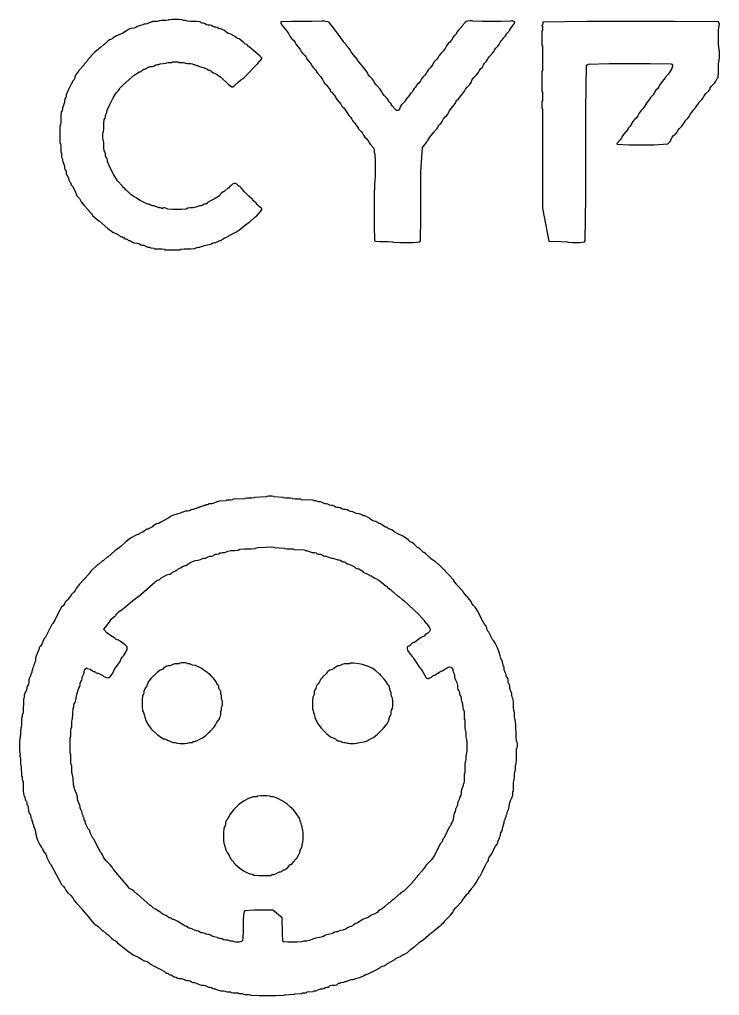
# Model space of a CAD drawing. Header units: millimetres. Extents: x 0 to 35, y 0 to 43.3.
# Drawn here: x 0 to 17.98, y 18.29 to 43.34 of the extents above; entities that cross this region are included whole.
import ezdxf

# ---------------------------------------------------------------- set-up
doc = ezdxf.new("R2010")
doc.units = ezdxf.units.MM
doc.layers.add('OUTLINE', color=7, linetype='CONTINUOUS')

msp = doc.modelspace()

# ---------------------------------------------------------------- linework, layer by layer
at = {"layer": 'OUTLINE'}
for points in [[(3.828125, 43.335337), (3.816106, 43.323317), (3.75601, 43.317308), (3.647837, 43.317308), (3.58774, 43.311298), (3.575721, 43.299279), (3.533654, 43.293269), (3.461538, 43.293269), (3.419471, 43.28726), (3.407452, 43.27524), (3.389423, 43.269231), (3.365385, 43.269231), (3.329327, 43.257212), (3.28125, 43.233173), (3.239183, 43.221154), (3.203125, 43.221154), (3.179087, 43.215144), (3.167067, 43.203125), (3.070913, 43.179087), (3.022837, 43.161058), (2.986779, 43.137019), (2.932692, 43.11899), (2.860577, 43.106971), (2.800481, 43.082933), (2.752404, 43.046875), (2.65024, 42.992788), (2.49399, 42.920673), (2.403846, 42.872596), (2.379808, 42.848558), (2.34976, 42.830529), (2.313702, 42.81851), (2.265625, 42.782452), (2.169471, 42.692308), (2.157452, 42.692308), (2.079327, 42.620192), (2.049279, 42.596154), (2.03726, 42.596154), (2.028245, 42.587139), (2.022236, 42.569111), (2.010216, 42.557091), (1.992188, 42.551082), (1.926082, 42.490986), (1.754808, 42.313702), (1.754808, 42.301683), (1.682692, 42.223558), (1.658654, 42.19351), (1.658654, 42.18149), (1.514423, 42.02524), (1.514423, 42.013221), (1.442308, 41.917067), (1.418269, 41.86899), (1.418269, 41.832933), (1.40625, 41.802885), (1.382212, 41.778846), (1.328125, 41.682692), (1.24399, 41.514423), (1.201923, 41.41226), (1.201923, 41.376202), (1.189904, 41.340144), (1.165865, 41.304087), (1.153846, 41.262019), (1.153846, 41.213942), (1.141827, 41.165865), (1.117788, 41.117788), (1.105769, 41.075721), (1.105769, 41.039663), (1.09375, 41.003606), (1.069712, 40.967548), (1.057692, 40.871394), (1.057692, 40.715144), (1.051683, 40.63101), (1.039663, 40.61899), (1.033654, 40.504808), (1.033654, 40.288462), (1.039663, 40.174279), (1.051683, 40.16226), (1.057692, 40.102163), (1.057692, 39.99399), (1.063702, 39.933894), (1.075721, 39.921875), (1.081731, 39.885817), (1.081731, 39.825721), (1.08774, 39.789663), (1.09976, 39.777644), (1.105769, 39.753606), (1.105769, 39.717548), (1.117788, 39.675481), (1.141827, 39.627404), (1.153846, 39.579327), (1.153846, 39.53125), (1.165865, 39.495192), (1.189904, 39.471154), (1.201923, 39.435096), (1.201923, 39.387019), (1.213942, 39.344952), (1.237981, 39.308894), (1.25601, 39.266827), (1.268029, 39.21875), (1.286058, 39.182692), (1.310096, 39.158654), (1.322115, 39.134615), (1.322115, 39.110577), (1.334135, 39.086538), (1.358173, 39.0625), (1.394231, 39.002404), (1.442308, 38.90625), (1.466346, 38.846154), (1.466346, 38.822115), (1.478365, 38.804087), (1.502404, 38.792067), (1.538462, 38.74399), (1.586538, 38.659856), (1.652644, 38.575721), (1.778846, 38.44351), (1.778846, 38.43149), (1.850962, 38.353365), (1.875, 38.323317), (1.875, 38.311298), (1.992188, 38.20613), (2.03726, 38.173077), (2.049279, 38.173077), (2.127404, 38.106971), (2.271635, 37.97476), (2.397837, 37.884615), (2.50601, 37.836538), (2.572115, 37.800481), (2.596154, 37.776442), (2.620192, 37.764423), (2.644231, 37.764423), (2.668269, 37.752404), (2.692308, 37.728365), (2.716346, 37.716346), (2.740385, 37.716346), (2.764423, 37.704327), (2.788462, 37.680288), (2.8125, 37.668269), (2.836538, 37.668269), (2.860577, 37.65625), (2.884615, 37.632212), (2.938702, 37.614183), (3.022837, 37.602163), (3.082933, 37.584135), (3.11899, 37.560096), (3.155048, 37.548077), (3.191106, 37.548077), (3.227163, 37.536058), (3.263221, 37.512019), (3.299279, 37.5), (3.335337, 37.5), (3.359375, 37.49399), (3.371394, 37.481971), (3.455529, 37.469952), (3.467548, 37.457933), (3.533654, 37.451923), (3.653846, 37.451923), (3.719952, 37.445913), (3.731971, 37.433894), (3.834135, 37.427885), (4.026442, 37.427885), (4.128606, 37.433894), (4.140625, 37.445913), (4.230769, 37.451923), (4.399038, 37.451923), (4.507212, 37.463942), (4.555288, 37.487981), (4.597356, 37.5), (4.633413, 37.5), (4.675481, 37.512019), (4.723558, 37.536058), (4.789663, 37.554087), (4.873798, 37.566106), (4.933894, 37.584135), (4.969952, 37.608173), (5.00601, 37.620192), (5.042067, 37.620192), (5.078125, 37.632212), (5.114183, 37.65625), (5.144231, 37.668269), (5.168269, 37.668269), (5.192308, 37.680288), (5.216346, 37.704327), (5.258413, 37.728365), (5.31851, 37.752404), (5.360577, 37.776442), (5.384615, 37.800481), (5.450721, 37.836538), (5.558894, 37.884615), (5.661058, 37.950721), (5.811298, 38.076923), (5.823317, 38.076923), (5.883413, 38.13101), (5.907452, 38.149038), (5.919471, 38.149038), (6.033654, 38.257212), (6.075721, 38.293269), (6.08774, 38.293269), (6.192909, 38.410457), (6.225962, 38.461538), (6.225962, 38.485577), (6.216947, 38.500601), (6.198918, 38.506611), (6.162861, 38.536659), (6.108774, 38.590745), (6.081731, 38.623798), (6.081731, 38.635817), (6.030649, 38.66887), (6.000601, 38.698918), (5.985577, 38.719952), (5.985577, 38.731971), (5.976563, 38.740986), (5.958534, 38.746995), (5.892428, 38.807091), (5.778245, 38.921274), (5.721154, 38.984375), (5.721154, 38.996394), (5.682091, 39.023438), (5.676082, 39.041466), (5.664063, 39.053486), (5.646034, 39.059495), (5.582933, 39.116587), (5.546875, 39.134615), (5.510817, 39.134615), (5.47476, 39.116587), (5.438702, 39.080529), (5.414663, 39.0625), (5.402644, 39.0625), (5.366587, 39.014423), (5.354567, 39.014423), (5.276442, 38.942308), (5.246394, 38.918269), (5.234375, 38.918269), (5.192308, 38.882212), (5.120192, 38.810096), (5.024038, 38.74399), (4.903846, 38.683894), (4.831731, 38.641827), (4.807692, 38.617788), (4.783654, 38.605769), (4.759615, 38.605769), (4.729567, 38.59375), (4.69351, 38.569712), (4.657452, 38.557692), (4.621394, 38.557692), (4.579327, 38.545673), (4.53125, 38.521635), (4.465144, 38.509615), (4.38101, 38.509615), (4.320913, 38.497596), (4.284856, 38.473558), (4.158654, 38.461538), (3.942308, 38.461538), (3.810096, 38.473558), (3.762019, 38.497596), (3.725962, 38.509615), (3.701923, 38.509615), (3.683894, 38.503606), (3.671875, 38.491587), (3.659856, 38.491587), (3.647837, 38.503606), (3.623798, 38.509615), (3.58774, 38.509615), (3.545673, 38.521635), (3.497596, 38.545673), (3.455529, 38.557692), (3.419471, 38.557692), (3.383413, 38.569712), (3.347356, 38.59375), (3.317308, 38.605769), (3.293269, 38.605769), (3.221154, 38.635817), (3.100962, 38.695913), (3.028846, 38.737981), (3.004808, 38.762019), (2.920673, 38.810096), (2.872596, 38.846154), (2.794471, 38.918269), (2.782452, 38.918269), (2.773438, 38.927284), (2.767428, 38.945313), (2.755409, 38.957332), (2.73738, 38.963341), (2.707332, 39.005409), (2.689303, 39.011418), (2.653245, 39.041466), (2.644231, 39.05649), (2.644231, 39.06851), (2.518029, 39.200721), (2.421875, 39.350962), (2.313702, 39.567308), (2.259615, 39.69351), (2.259615, 39.729567), (2.247596, 39.765625), (2.223558, 39.801683), (2.211538, 39.84375), (2.211538, 39.891827), (2.199519, 39.933894), (2.175481, 39.969952), (2.163462, 40.048077), (2.163462, 40.168269), (2.157452, 40.234375), (2.145433, 40.246394), (2.139423, 40.300481), (2.139423, 40.396635), (2.145433, 40.450721), (2.157452, 40.46274), (2.163462, 40.540865), (2.163462, 40.685096), (2.175481, 40.77524), (2.199519, 40.811298), (2.211538, 40.847356), (2.211538, 40.883413), (2.217548, 40.907452), (2.229567, 40.919471), (2.241587, 40.955529), (2.253606, 41.015625), (2.307692, 41.141827), (2.403846, 41.334135), (2.481971, 41.460337), (2.542067, 41.520433), (2.572115, 41.55649), (2.572115, 41.56851), (2.665264, 41.661659), (2.950721, 41.923077), (2.96274, 41.923077), (3.040865, 41.977163), (3.076923, 41.995192), (3.100962, 41.995192), (3.13101, 42.013221), (3.167067, 42.049279), (3.197115, 42.067308), (3.221154, 42.067308), (3.257212, 42.085337), (3.305288, 42.121394), (3.359375, 42.139423), (3.419471, 42.139423), (3.467548, 42.151442), (3.503606, 42.175481), (3.539663, 42.1875), (3.575721, 42.1875), (3.59976, 42.19351), (3.611779, 42.205529), (3.768029, 42.217548), (3.780048, 42.229567), (3.816106, 42.235577), (3.876202, 42.235577), (3.91226, 42.241587), (3.924279, 42.253606), (3.966346, 42.259615), (4.038462, 42.259615), (4.080529, 42.253606), (4.092548, 42.241587), (4.134615, 42.235577), (4.206731, 42.235577), (4.248798, 42.229567), (4.260817, 42.217548), (4.308894, 42.211538), (4.393029, 42.211538), (4.441106, 42.205529), (4.453125, 42.19351), (4.471154, 42.1875), (4.495192, 42.1875), (4.513221, 42.18149), (4.52524, 42.169471), (4.543269, 42.163462), (4.567308, 42.163462), (4.585337, 42.157452), (4.597356, 42.145433), (4.747596, 42.103365), (4.807692, 42.079327), (4.831731, 42.055288), (4.855769, 42.043269), (4.879808, 42.043269), (4.903846, 42.03125), (4.927885, 42.007212), (4.969952, 41.983173), (5.030048, 41.959135), (5.078125, 41.929087), (5.138221, 41.875), (5.15024, 41.875), (5.372596, 41.676683), (5.456731, 41.610577), (5.480769, 41.610577), (5.534856, 41.652644), (5.61899, 41.736779), (5.688101, 41.79387), (5.742188, 41.823918), (5.769231, 41.844952), (5.769231, 41.856971), (6.111779, 42.205529), (6.225962, 42.331731), (6.225962, 42.355769), (6.216947, 42.370793), (6.198918, 42.376803), (6.183894, 42.391827), (6.171875, 42.415865), (6.159856, 42.427885), (6.147837, 42.427885), (5.961538, 42.590144), (5.895433, 42.644231), (5.883413, 42.644231), (5.871394, 42.65625), (5.859375, 42.680288), (5.835337, 42.698317), (5.799279, 42.710337), (5.778245, 42.725361), (5.772236, 42.743389), (5.760216, 42.755409), (5.742188, 42.761418), (5.679087, 42.81851), (5.643029, 42.842548), (5.606971, 42.854567), (5.576923, 42.872596), (5.552885, 42.896635), (5.504808, 42.926683), (5.432692, 42.96274), (5.384615, 42.980769), (5.360577, 42.980769), (5.330529, 42.998798), (5.294471, 43.034856), (5.252404, 43.064904), (5.204327, 43.088942), (5.168269, 43.100962), (5.144231, 43.100962), (5.114183, 43.112981), (5.078125, 43.137019), (5.042067, 43.149038), (5.00601, 43.149038), (4.969952, 43.161058), (4.933894, 43.185096), (4.891827, 43.197115), (4.84375, 43.197115), (4.801683, 43.209135), (4.765625, 43.233173), (4.729567, 43.245192), (4.69351, 43.245192), (4.663462, 43.257212), (4.639423, 43.28125), (4.549279, 43.293269), (4.393029, 43.293269), (4.308894, 43.299279), (4.296875, 43.311298), (4.266827, 43.317308), (4.21875, 43.317308), (4.188702, 43.323317), (4.176683, 43.335337), (4.086538, 43.341346), (3.918269, 43.341346)], [(7.794471, 43.311298), (7.782452, 43.299279), (7.512019, 43.293269), (6.983173, 43.293269), (6.715745, 43.278245), (6.709736, 43.248197), (6.748798, 43.185096), (6.832933, 43.088942), (6.899038, 42.998798), (6.947115, 42.914663), (6.995192, 42.848558), (7.043269, 42.800481), (7.079327, 42.752404), (7.103365, 42.704327), (7.139423, 42.65625), (7.1875, 42.608173), (7.217548, 42.566106), (7.229567, 42.530048), (7.265625, 42.481971), (7.325721, 42.421875), (7.361779, 42.373798), (7.373798, 42.33774), (7.403846, 42.295673), (7.451923, 42.247596), (7.487981, 42.199519), (7.512019, 42.151442), (7.548077, 42.103365), (7.596154, 42.055288), (7.620192, 42.02524), (7.620192, 42.013221), (7.65625, 41.965144), (7.728365, 41.88101), (7.782452, 41.802885), (7.81851, 41.730769), (7.845553, 41.691707), (7.863582, 41.685697), (7.875601, 41.673678), (7.881611, 41.655649), (7.956731, 41.574519), (7.980769, 41.538462), (7.980769, 41.514423), (7.992788, 41.496394), (8.016827, 41.484375), (8.028846, 41.472356), (8.028846, 41.460337), (8.082933, 41.40024), (8.112981, 41.358173), (8.137019, 41.310096), (8.257212, 41.165865), (8.28125, 41.117788), (8.305288, 41.08774), (8.329327, 41.075721), (8.365385, 41.027644), (8.413462, 40.94351), (8.461538, 40.877404), (8.509615, 40.829327), (8.539663, 40.78726), (8.551683, 40.751202), (8.575721, 40.715144), (8.611779, 40.679087), (8.629808, 40.655048), (8.629808, 40.643029), (8.683894, 40.582933), (8.701923, 40.558894), (8.701923, 40.546875), (8.725962, 40.516827), (8.774038, 40.46875), (8.810096, 40.420673), (8.834135, 40.372596), (8.870192, 40.324519), (8.918269, 40.276442), (8.954327, 40.228365), (8.978365, 40.180288), (9.014423, 40.132212), (9.092548, 40.048077), (9.104567, 40.024038), (9.110577, 39.987981), (9.110577, 39.939904), (9.116587, 39.909856), (9.128606, 39.897837), (9.134615, 39.711538), (9.134615, 39.350962), (9.128606, 39.164663), (9.116587, 39.152644), (9.110577, 38.780048), (9.110577, 38.046875), (9.119591, 37.671274), (9.13762, 37.653245), (9.254808, 37.644231), (9.471154, 37.644231), (9.585337, 37.638221), (9.597356, 37.626202), (9.771635, 37.620192), (10.108173, 37.620192), (10.285457, 37.635216), (10.303486, 37.665264), (10.3125, 38.263221), (10.3125, 39.429087), (10.348558, 40.054087), (10.456731, 40.186298), (10.456731, 40.198317), (10.492788, 40.240385), (10.540865, 40.324519), (10.570913, 40.366587), (10.625, 40.426683), (10.625, 40.438702), (10.664063, 40.465745), (10.670072, 40.483774), (10.727163, 40.546875), (10.751202, 40.582933), (10.763221, 40.61899), (10.78726, 40.649038), (10.823317, 40.673077), (10.859375, 40.721154), (10.895433, 40.793269), (10.93149, 40.841346), (10.967548, 40.865385), (11.003606, 40.913462), (11.039663, 40.985577), (11.09375, 41.063702), (11.165865, 41.147837), (11.207933, 41.207933), (11.219952, 41.24399), (11.237981, 41.268029), (11.262019, 41.280048), (11.274038, 41.292067), (11.274038, 41.304087), (11.382212, 41.436298), (11.430288, 41.502404), (11.454327, 41.550481), (11.496394, 41.604567), (11.55649, 41.664663), (11.598558, 41.72476), (11.622596, 41.784856), (11.670673, 41.850962), (11.742788, 41.923077), (11.790865, 41.983173), (11.814904, 42.03125), (11.844952, 42.073317), (11.88101, 42.109375), (11.905048, 42.145433), (11.917067, 42.18149), (11.947115, 42.223558), (11.995192, 42.271635), (12.02524, 42.313702), (12.03726, 42.34976), (12.079327, 42.403846), (12.151442, 42.475962), (12.19351, 42.530048), (12.205529, 42.566106), (12.235577, 42.608173), (12.283654, 42.65625), (12.319712, 42.704327), (12.34375, 42.752404), (12.373798, 42.794471), (12.409856, 42.830529), (12.427885, 42.854567), (12.427885, 42.866587), (12.481971, 42.926683), (12.5, 42.950721), (12.5, 42.96274), (12.524038, 42.992788), (12.596154, 43.070913), (12.596154, 43.082933), (12.704327, 43.233173), (12.725361, 43.284255), (12.695313, 43.290264), (12.674279, 43.299279), (12.66226, 43.311298), (12.644231, 43.311298), (12.620192, 43.299279), (12.367788, 43.293269), (11.887019, 43.293269), (11.640625, 43.299279), (11.628606, 43.311298), (11.580529, 43.311298), (11.496394, 43.299279), (11.451322, 43.284255), (11.445313, 43.266226), (11.370192, 43.179087), (11.370192, 43.167067), (11.280048, 43.070913), (11.237981, 43.016827), (11.213942, 42.96875), (11.189904, 42.938702), (11.165865, 42.926683), (11.135817, 42.884615), (11.09976, 42.8125), (11.057692, 42.758413), (11.009615, 42.722356), (10.967548, 42.668269), (10.93149, 42.596154), (10.883413, 42.530048), (10.823317, 42.469952), (10.78125, 42.415865), (10.757212, 42.367788), (10.715144, 42.313702), (10.655048, 42.253606), (10.612981, 42.199519), (10.588942, 42.151442), (10.552885, 42.103365), (10.504808, 42.055288), (10.46875, 42.007212), (10.444712, 41.959135), (10.408654, 41.911058), (10.360577, 41.862981), (10.324519, 41.814904), (10.300481, 41.766827), (10.264423, 41.71875), (10.216346, 41.670673), (10.192308, 41.640625), (10.192308, 41.628606), (10.174279, 41.604567), (10.138221, 41.56851), (10.108173, 41.526442), (10.084135, 41.478365), (10.060096, 41.448317), (10.036058, 41.436298), (10.024038, 41.424279), (10.024038, 41.41226), (9.933894, 41.298077), (9.903846, 41.25601), (9.903846, 41.24399), (9.813702, 41.147837), (9.777644, 41.09976), (9.765625, 41.063702), (9.750601, 41.036659), (9.732572, 41.01863), (9.711538, 41.009615), (9.6875, 41.009615), (9.642428, 41.048678), (9.576322, 41.126803), (9.543269, 41.171875), (9.543269, 41.183894), (9.53125, 41.195913), (9.507212, 41.207933), (9.489183, 41.231971), (9.477163, 41.268029), (9.435096, 41.322115), (9.362981, 41.394231), (9.320913, 41.448317), (9.308894, 41.484375), (9.260817, 41.550481), (9.176683, 41.646635), (9.122596, 41.71875), (9.098558, 41.766827), (9.05649, 41.820913), (8.996394, 41.88101), (8.960337, 41.929087), (8.948317, 41.965144), (8.876202, 42.061298), (8.677885, 42.301683), (8.677885, 42.313702), (8.569712, 42.445913), (8.521635, 42.512019), (8.497596, 42.560096), (8.461538, 42.608173), (8.389423, 42.686298), (8.389423, 42.698317), (8.335337, 42.758413), (8.317308, 42.782452), (8.317308, 42.794471), (8.263221, 42.854567), (8.245192, 42.878606), (8.245192, 42.890625), (8.191106, 42.950721), (8.173077, 42.97476), (8.173077, 42.986779), (8.11899, 43.046875), (8.100962, 43.070913), (8.100962, 43.082933), (7.956731, 43.263221), (7.956731, 43.27524), (7.923678, 43.284255), (7.857572, 43.290264), (7.81851, 43.299279), (7.80649, 43.311298)], [(13.446514, 43.272236), (13.440505, 43.230168), (13.43149, 43.203125), (13.419471, 43.191106), (13.419471, 43.179087), (13.43149, 43.167067), (13.4375, 43.137019), (13.4375, 43.088942), (13.43149, 43.058894), (13.419471, 43.046875), (13.413462, 42.950721), (13.413462, 42.770433), (13.419471, 42.674279), (13.43149, 42.66226), (13.4375, 42.5), (13.4375, 42.1875), (13.43149, 42.02524), (13.419471, 42.013221), (13.413462, 41.88101), (13.413462, 41.628606), (13.419471, 41.496394), (13.43149, 41.484375), (13.4375, 41.424279), (13.4375, 41.316106), (13.43149, 41.25601), (13.419471, 41.24399), (13.413462, 41.195913), (13.413462, 41.111779), (13.419471, 41.063702), (13.43149, 41.051683), (13.4375, 40.198317), (13.4375, 38.503606), (13.596755, 37.653245), (13.915264, 37.647236), (14.080529, 37.638221), (14.092548, 37.626202), (14.200721, 37.620192), (14.405048, 37.620192), (14.516226, 37.635216), (14.534255, 37.665264), (14.543269, 38.798077), (14.543269, 41.033654), (14.564303, 42.166466), (14.60637, 42.196514), (15.15024, 42.211538), (16.195913, 42.211538), (16.730769, 42.205529), (16.754808, 42.19351), (16.769832, 42.172476), (16.775841, 42.142428), (16.754808, 42.085337), (16.706731, 42.001202), (16.658654, 41.935096), (16.586538, 41.856971), (16.586538, 41.844952), (16.478365, 41.71274), (16.436298, 41.652644), (16.424279, 41.616587), (16.394231, 41.574519), (16.346154, 41.526442), (16.316106, 41.484375), (16.304087, 41.448317), (16.274038, 41.40625), (16.201923, 41.328125), (16.201923, 41.316106), (16.147837, 41.25601), (16.105769, 41.195913), (16.057692, 41.111779), (16.009615, 41.045673), (15.961538, 40.997596), (15.919471, 40.9375), (15.883413, 40.865385), (15.841346, 40.811298), (15.793269, 40.77524), (15.751202, 40.721154), (15.715144, 40.649038), (15.679087, 40.594952), (15.643029, 40.558894), (15.625, 40.534856), (15.625, 40.522837), (15.516827, 40.390625), (15.47476, 40.330529), (15.46274, 40.294471), (15.432692, 40.252404), (15.354567, 40.168269), (15.342548, 40.144231), (15.658053, 40.129207), (16.301082, 40.123197), (16.649639, 40.147236), (16.703726, 40.201322), (16.742788, 40.258413), (16.766827, 40.31851), (16.802885, 40.366587), (16.850962, 40.402644), (16.887019, 40.444712), (16.911058, 40.492788), (16.953125, 40.546875), (17.013221, 40.606971), (17.055288, 40.661058), (17.079327, 40.709135), (17.115385, 40.757212), (17.163462, 40.805288), (17.199519, 40.853365), (17.223558, 40.901442), (17.253606, 40.94351), (17.289663, 40.979567), (17.307692, 41.003606), (17.307692, 41.015625), (17.361779, 41.075721), (17.379808, 41.09976), (17.379808, 41.111779), (17.451923, 41.195913), (17.451923, 41.207933), (17.524038, 41.286058), (17.560096, 41.334135), (17.584135, 41.382212), (17.632212, 41.442308), (17.704327, 41.514423), (17.740385, 41.5625), (17.740385, 41.586538), (17.776442, 41.634615), (17.848558, 41.706731), (17.890625, 41.760817), (17.902644, 41.796875), (17.920673, 41.826923), (17.944712, 41.850962), (17.956731, 41.965144), (17.956731, 42.169471), (17.96274, 42.277644), (17.97476, 42.289663), (17.980769, 42.367788), (17.980769, 42.512019), (17.97476, 42.590144), (17.96274, 42.602163), (17.956731, 42.746394), (17.956731, 43.022837), (17.96274, 43.167067), (17.97476, 43.179087), (17.980769, 43.197115), (17.980769, 43.221154), (17.971755, 43.248197), (17.953726, 43.278245), (16.820913, 43.293269), (14.573317, 43.293269)], [(6.352163, 31.09976), (6.340144, 31.08774), (6.039663, 31.075721), (6.027644, 31.063702), (5.967548, 31.057692), (5.859375, 31.057692), (5.799279, 31.051683), (5.78726, 31.039663), (5.486779, 31.027644), (5.47476, 31.015625), (5.432692, 31.009615), (5.360577, 31.009615), (5.31851, 31.003606), (5.30649, 30.991587), (5.126202, 30.979567), (5.114183, 30.967548), (5.096154, 30.961538), (5.072115, 30.961538), (5.036058, 30.949519), (4.987981, 30.925481), (4.939904, 30.913462), (4.891827, 30.913462), (4.861779, 30.907452), (4.84976, 30.895433), (4.831731, 30.889423), (4.807692, 30.889423), (4.789663, 30.883413), (4.777644, 30.871394), (4.759615, 30.865385), (4.735577, 30.865385), (4.717548, 30.859375), (4.705529, 30.847356), (4.6875, 30.841346), (4.663462, 30.841346), (4.645433, 30.835337), (4.633413, 30.823317), (4.615385, 30.817308), (4.591346, 30.817308), (4.573317, 30.811298), (4.561298, 30.799279), (4.543269, 30.793269), (4.519231, 30.793269), (4.501202, 30.78726), (4.489183, 30.77524), (4.471154, 30.769231), (4.447115, 30.769231), (4.411058, 30.757212), (4.362981, 30.733173), (4.314904, 30.721154), (4.266827, 30.721154), (4.236779, 30.715144), (4.22476, 30.703125), (4.206731, 30.697115), (4.182692, 30.697115), (4.164663, 30.691106), (4.152644, 30.679087), (3.930288, 30.612981), (3.882212, 30.588942), (3.846154, 30.564904), (3.822115, 30.540865), (3.629808, 30.444712), (3.605769, 30.420673), (3.581731, 30.408654), (3.557692, 30.408654), (3.521635, 30.396635), (3.473558, 30.372596), (3.4375, 30.348558), (3.413462, 30.324519), (3.329327, 30.276442), (3.293269, 30.264423), (3.269231, 30.264423), (3.239183, 30.246394), (3.203125, 30.210337), (3.167067, 30.186298), (3.13101, 30.174279), (3.100962, 30.15625), (3.076923, 30.132212), (3.052885, 30.120192), (3.028846, 30.120192), (2.96274, 30.090144), (2.854567, 30.030048), (2.734375, 29.939904), (2.602163, 29.819712), (2.530048, 29.759615), (2.518029, 29.759615), (2.451923, 29.705529), (2.265625, 29.543269), (2.253606, 29.543269), (2.175481, 29.471154), (2.145433, 29.447115), (2.133413, 29.447115), (2.02524, 29.350962), (2.013221, 29.350962), (1.835938, 29.179688), (1.778846, 29.116587), (1.778846, 29.104567), (1.544471, 28.846154), (1.454327, 28.737981), (1.430288, 28.689904), (1.394231, 28.641827), (1.322115, 28.563702), (1.322115, 28.551683), (1.268029, 28.491587), (1.25, 28.467548), (1.25, 28.455529), (1.231971, 28.4375), (1.195913, 28.413462), (1.171875, 28.383413), (1.159856, 28.347356), (1.129808, 28.305288), (1.081731, 28.257212), (1.009615, 28.137019), (0.913462, 27.944712), (0.853365, 27.836538), (0.829327, 27.8125), (0.661058, 27.475962), (0.637019, 27.451923), (0.606971, 27.397837), (0.570913, 27.313702), (0.540865, 27.259615), (0.516827, 27.235577), (0.504808, 27.211538), (0.504808, 27.1875), (0.480769, 27.127404), (0.432692, 27.03125), (0.408654, 26.953125), (0.408654, 26.893029), (0.402644, 26.856971), (0.390625, 26.844952), (0.384615, 26.826923), (0.384615, 26.802885), (0.378606, 26.784856), (0.366587, 26.772837), (0.360577, 26.754808), (0.360577, 26.730769), (0.354567, 26.71274), (0.342548, 26.700721), (0.336538, 26.682692), (0.336538, 26.658654), (0.330529, 26.640625), (0.31851, 26.628606), (0.3125, 26.610577), (0.3125, 26.586538), (0.30649, 26.56851), (0.294471, 26.55649), (0.288462, 26.538462), (0.288462, 26.514423), (0.276442, 26.478365), (0.252404, 26.430288), (0.240385, 26.382212), (0.240385, 26.334135), (0.228365, 26.286058), (0.204327, 26.237981), (0.192308, 26.195913), (0.192308, 26.159856), (0.174279, 26.111779), (0.138221, 26.051683), (0.120192, 25.997596), (0.120192, 25.949519), (0.114183, 25.919471), (0.102163, 25.907452), (0.090144, 25.534856), (0.078125, 25.522837), (0.072115, 25.498798), (0.072115, 25.46274), (0.066106, 25.438702), (0.054087, 25.426683), (0.048077, 25.360577), (0.048077, 25.240385), (0.042067, 25.174279), (0.030048, 25.16226), (0.018029, 24.909856), (0.00601, 24.897837), (0, 24.795673), (0, 24.603365), (0.00601, 24.501202), (0.018029, 24.489183), (0.018029, 24.471154), (0.00601, 24.447115), (0.00601, 24.429087), (0.018029, 24.417067), (0.024038, 24.356971), (0.024038, 24.248798), (0.030048, 24.188702), (0.042067, 24.176683), (0.054087, 23.924279), (0.066106, 23.91226), (0.072115, 23.882212), (0.072115, 23.834135), (0.078125, 23.804087), (0.090144, 23.792067), (0.096154, 23.701923), (0.096154, 23.533654), (0.108173, 23.43149), (0.132212, 23.395433), (0.144231, 23.359375), (0.144231, 23.323317), (0.15625, 23.293269), (0.180288, 23.269231), (0.192308, 23.239183), (0.192308, 23.203125), (0.198317, 23.179087), (0.210337, 23.167067), (0.222356, 23.11899), (0.234375, 23.034856), (0.252404, 22.97476), (0.276442, 22.938702), (0.288462, 22.902644), (0.288462, 22.866587), (0.294471, 22.842548), (0.30649, 22.830529), (0.3125, 22.8125), (0.3125, 22.788462), (0.31851, 22.770433), (0.330529, 22.758413), (0.336538, 22.740385), (0.336538, 22.716346), (0.342548, 22.698317), (0.354567, 22.686298), (0.360577, 22.668269), (0.360577, 22.644231), (0.372596, 22.608173), (0.396635, 22.560096), (0.414663, 22.487981), (0.426683, 22.391827), (0.46274, 22.283654), (0.522837, 22.163462), (0.564904, 22.091346), (0.588942, 22.067308), (0.600962, 22.043269), (0.600962, 22.019231), (0.625, 21.977163), (0.673077, 21.917067), (0.697115, 21.875), (0.697115, 21.850962), (0.715144, 21.802885), (0.751202, 21.730769), (0.78125, 21.682692), (0.805288, 21.658654), (0.877404, 21.526442), (0.997596, 21.286058), (1.081731, 21.141827), (1.129808, 21.09375), (1.165865, 21.045673), (1.189904, 20.997596), (1.24399, 20.93149), (1.328125, 20.847356), (1.382212, 20.78125), (1.40625, 20.733173), (1.466346, 20.661058), (1.610577, 20.510817), (1.610577, 20.498798), (1.754808, 20.330529), (1.802885, 20.270433), (1.802885, 20.258413), (1.920072, 20.135216), (1.965144, 20.096154), (1.977163, 20.096154), (2.019231, 20.060096), (2.133413, 19.951923), (2.145433, 19.951923), (2.223558, 19.879808), (2.253606, 19.855769), (2.265625, 19.855769), (2.301683, 19.825721), (2.361779, 19.765625), (2.415865, 19.723558), (2.463942, 19.699519), (2.49399, 19.675481), (2.50601, 19.651442), (2.518029, 19.639423), (2.530048, 19.639423), (2.770433, 19.441106), (2.920673, 19.338942), (3.064904, 19.266827), (3.149038, 19.21875), (3.173077, 19.194712), (3.197115, 19.182692), (3.221154, 19.182692), (3.257212, 19.170673), (3.305288, 19.146635), (3.341346, 19.122596), (3.365385, 19.098558), (3.461538, 19.044471), (3.629808, 18.960337), (3.725962, 18.90625), (3.75, 18.882212), (3.774038, 18.870192), (3.798077, 18.870192), (3.822115, 18.858173), (3.846154, 18.834135), (3.870192, 18.822115), (3.894231, 18.822115), (3.918269, 18.810096), (3.942308, 18.786058), (3.966346, 18.774038), (3.990385, 18.774038), (4.020433, 18.762019), (4.05649, 18.737981), (4.104567, 18.725962), (4.164663, 18.725962), (4.21875, 18.713942), (4.266827, 18.689904), (4.308894, 18.677885), (4.344952, 18.677885), (4.38101, 18.665865), (4.417067, 18.641827), (4.453125, 18.629808), (4.489183, 18.629808), (4.543269, 18.611779), (4.615385, 18.575721), (4.675481, 18.557692), (4.723558, 18.557692), (4.771635, 18.545673), (4.819712, 18.521635), (4.861779, 18.509615), (4.897837, 18.509615), (4.933894, 18.497596), (4.969952, 18.473558), (5, 18.461538), (5.024038, 18.461538), (5.060096, 18.449519), (5.108173, 18.425481), (5.168269, 18.413462), (5.240385, 18.413462), (5.282452, 18.407452), (5.294471, 18.395433), (5.330529, 18.389423), (5.390625, 18.389423), (5.426683, 18.383413), (5.438702, 18.371394), (5.486779, 18.365385), (5.570913, 18.365385), (5.61899, 18.359375), (5.63101, 18.347356), (5.661058, 18.341346), (5.709135, 18.341346), (5.739183, 18.335337), (5.751202, 18.323317), (5.799279, 18.317308), (5.883413, 18.317308), (5.93149, 18.311298), (5.94351, 18.299279), (6.159856, 18.293269), (6.580529, 18.293269), (6.796875, 18.299279), (6.808894, 18.311298), (7.061298, 18.323317), (7.073317, 18.335337), (7.253606, 18.347356), (7.265625, 18.359375), (7.295673, 18.365385), (7.34375, 18.365385), (7.373798, 18.371394), (7.385817, 18.383413), (7.542067, 18.395433), (7.554087, 18.407452), (7.578125, 18.413462), (7.614183, 18.413462), (7.65024, 18.425481), (7.686298, 18.449519), (7.728365, 18.461538), (7.776442, 18.461538), (7.81851, 18.473558), (7.854567, 18.497596), (7.890625, 18.509615), (7.926683, 18.509615), (7.956731, 18.521635), (7.980769, 18.545673), (8.028846, 18.557692), (8.100962, 18.557692), (8.149038, 18.569712), (8.173077, 18.59375), (8.197115, 18.605769), (8.221154, 18.605769), (8.239183, 18.611779), (8.251202, 18.623798), (8.335337, 18.635817), (8.347356, 18.647837), (8.365385, 18.653846), (8.389423, 18.653846), (8.425481, 18.665865), (8.473558, 18.689904), (8.521635, 18.701923), (8.569712, 18.701923), (8.59976, 18.707933), (8.611779, 18.719952), (8.762019, 18.762019), (8.822115, 18.786058), (8.846154, 18.810096), (8.870192, 18.822115), (8.894231, 18.822115), (8.990385, 18.864183), (9.158654, 18.948317), (9.254808, 19.002404), (9.278846, 19.026442), (9.314904, 19.044471), (9.362981, 19.05649), (9.399038, 19.074519), (9.423077, 19.098558), (9.483173, 19.134615), (9.579327, 19.182692), (9.639423, 19.21875), (9.663462, 19.242788), (9.699519, 19.260817), (9.747596, 19.272837), (9.783654, 19.290865), (9.807692, 19.314904), (9.84976, 19.338942), (9.909856, 19.362981), (9.963942, 19.399038), (10.042067, 19.471154), (10.054087, 19.471154), (10.114183, 19.52524), (10.138221, 19.543269), (10.15024, 19.543269), (10.264423, 19.651442), (10.324519, 19.699519), (10.372596, 19.723558), (10.438702, 19.777644), (10.570913, 19.903846), (10.582933, 19.903846), (10.733173, 20.030048), (10.78726, 20.072115), (10.799279, 20.072115), (10.814303, 20.08113), (10.832332, 20.099159), (10.841346, 20.114183), (10.841346, 20.126202), (10.913462, 20.186298), (10.913462, 20.198317), (11.075721, 20.366587), (11.135817, 20.438702), (11.147837, 20.47476), (11.207933, 20.546875), (11.370192, 20.715144), (11.370192, 20.727163), (11.460337, 20.841346), (11.490385, 20.883413), (11.490385, 20.895433), (11.538462, 20.93149), (11.538462, 20.94351), (11.592548, 21.003606), (11.610577, 21.027644), (11.610577, 21.039663), (11.682692, 21.117788), (11.730769, 21.189904), (11.778846, 21.286058), (11.814904, 21.346154), (11.838942, 21.370192), (11.887019, 21.460337), (11.959135, 21.616587), (12.007212, 21.706731), (12.03125, 21.730769), (12.043269, 21.760817), (12.043269, 21.796875), (12.067308, 21.844952), (12.115385, 21.905048), (12.157452, 21.977163), (12.19351, 22.061298), (12.229567, 22.127404), (12.265625, 22.175481), (12.283654, 22.211538), (12.283654, 22.235577), (12.331731, 22.331731), (12.331731, 22.355769), (12.33774, 22.373798), (12.34976, 22.385817), (12.355769, 22.403846), (12.355769, 22.427885), (12.367788, 22.463942), (12.391827, 22.512019), (12.403846, 22.554087), (12.403846, 22.590144), (12.451923, 22.722356), (12.451923, 22.758413), (12.457933, 22.782452), (12.469952, 22.794471), (12.475962, 22.8125), (12.475962, 22.836538), (12.481971, 22.854567), (12.49399, 22.866587), (12.5, 22.884615), (12.5, 22.908654), (12.50601, 22.926683), (12.518029, 22.938702), (12.524038, 22.956731), (12.524038, 22.980769), (12.536058, 23.016827), (12.560096, 23.064904), (12.578125, 23.13101), (12.590144, 23.215144), (12.614183, 23.293269), (12.65024, 23.365385), (12.668269, 23.43149), (12.668269, 23.491587), (12.674279, 23.527644), (12.686298, 23.539663), (12.692308, 23.611779), (12.692308, 23.74399), (12.698317, 23.816106), (12.710337, 23.828125), (12.716346, 23.882212), (12.716346, 23.978365), (12.722356, 24.032452), (12.734375, 24.044471), (12.740385, 24.092548), (12.740385, 24.176683), (12.746394, 24.22476), (12.758413, 24.236779), (12.764423, 24.338942), (12.764423, 24.53125), (12.770433, 24.633413), (12.782452, 24.645433), (12.788462, 24.6875), (12.788462, 24.759615), (12.782452, 24.801683), (12.770433, 24.813702), (12.758413, 24.957933), (12.746394, 25.234375), (12.734375, 25.378606), (12.722356, 25.390625), (12.716346, 25.444712), (12.716346, 25.540865), (12.710337, 25.594952), (12.698317, 25.606971), (12.692308, 25.679087), (12.692308, 25.811298), (12.680288, 25.901442), (12.65625, 25.949519), (12.644231, 25.997596), (12.644231, 26.045673), (12.632212, 26.08774), (12.608173, 26.123798), (12.596154, 26.171875), (12.596154, 26.231971), (12.584135, 26.274038), (12.560096, 26.298077), (12.548077, 26.340144), (12.548077, 26.40024), (12.536058, 26.442308), (12.512019, 26.466346), (12.5, 26.496394), (12.5, 26.532452), (12.487981, 26.56851), (12.463942, 26.604567), (12.451923, 26.646635), (12.451923, 26.694712), (12.445913, 26.72476), (12.433894, 26.736779), (12.409856, 26.850962), (12.391827, 26.905048), (12.367788, 26.941106), (12.34375, 27.007212), (12.319712, 27.103365), (12.277644, 27.211538), (12.217548, 27.331731), (12.175481, 27.403846), (12.151442, 27.427885), (12.121394, 27.481971), (12.085337, 27.566106), (12.055288, 27.620192), (12.03125, 27.644231), (12.013221, 27.680288), (12.001202, 27.728365), (11.977163, 27.776442), (11.941106, 27.824519), (11.875, 27.944712), (11.778846, 28.137019), (11.706731, 28.257212), (11.658654, 28.305288), (11.622596, 28.353365), (11.598558, 28.401442), (11.56851, 28.44351), (11.514423, 28.503606), (11.514423, 28.515625), (11.466346, 28.551683), (11.466346, 28.563702), (11.41226, 28.623798), (11.394231, 28.647837), (11.394231, 28.659856), (11.225962, 28.840144), (11.225962, 28.852163), (11.171875, 28.91226), (11.153846, 28.936298), (11.153846, 28.948317), (10.874399, 29.251803), (10.77524, 29.350962), (10.763221, 29.350962), (10.685096, 29.423077), (10.637019, 29.459135), (10.588942, 29.483173), (10.558894, 29.507212), (10.546875, 29.53125), (10.534856, 29.543269), (10.522837, 29.543269), (10.426683, 29.633413), (10.390625, 29.663462), (10.378606, 29.663462), (10.282452, 29.753606), (10.246394, 29.783654), (10.234375, 29.783654), (10.198317, 29.813702), (10.138221, 29.873798), (10.084135, 29.915865), (10.036058, 29.939904), (9.987981, 29.975962), (9.939904, 30.024038), (9.84976, 30.078125), (9.717548, 30.138221), (9.621394, 30.192308), (9.561298, 30.240385), (9.519231, 30.264423), (9.495192, 30.264423), (9.471154, 30.276442), (9.447115, 30.300481), (9.423077, 30.3125), (9.399038, 30.3125), (9.356971, 30.336538), (9.296875, 30.384615), (9.254808, 30.408654), (9.230769, 30.408654), (9.206731, 30.420673), (9.182692, 30.444712), (9.158654, 30.456731), (9.134615, 30.456731), (9.098558, 30.46875), (9.050481, 30.492788), (9.014423, 30.516827), (8.990385, 30.540865), (8.90625, 30.588942), (8.870192, 30.600962), (8.846154, 30.600962), (8.816106, 30.612981), (8.780048, 30.637019), (8.725962, 30.655048), (8.653846, 30.667067), (8.611779, 30.679087), (8.59976, 30.691106), (8.563702, 30.703125), (8.503606, 30.715144), (8.455529, 30.733173), (8.419471, 30.757212), (8.377404, 30.769231), (8.329327, 30.769231), (8.28125, 30.78125), (8.233173, 30.805288), (8.191106, 30.817308), (8.155048, 30.817308), (8.11899, 30.829327), (8.082933, 30.853365), (8.046875, 30.865385), (8.010817, 30.865385), (7.96875, 30.877404), (7.920673, 30.901442), (7.878606, 30.913462), (7.842548, 30.913462), (7.80649, 30.925481), (7.770433, 30.949519), (7.728365, 30.961538), (7.680288, 30.961538), (7.65024, 30.967548), (7.638221, 30.979567), (7.614183, 30.985577), (7.578125, 30.985577), (7.554087, 30.991587), (7.542067, 31.003606), (7.241587, 31.015625), (7.229567, 31.027644), (7.175481, 31.033654), (7.079327, 31.033654), (7.02524, 31.039663), (7.013221, 31.051683), (6.953125, 31.057692), (6.844952, 31.057692), (6.784856, 31.063702), (6.772837, 31.075721), (6.544471, 31.08774), (6.532452, 31.09976), (6.484375, 31.105769), (6.40024, 31.105769)], [(6.337139, 29.798678), (6.463341, 29.804688), (6.532452, 29.801683), (6.544471, 29.789663), (6.796875, 29.777644), (6.808894, 29.765625), (6.86899, 29.759615), (6.977163, 29.759615), (7.03726, 29.753606), (7.049279, 29.741587), (7.325721, 29.729567), (7.33774, 29.717548), (7.355769, 29.711538), (7.379808, 29.711538), (7.415865, 29.699519), (7.463942, 29.675481), (7.518029, 29.663462), (7.578125, 29.663462), (7.620192, 29.651442), (7.644231, 29.627404), (7.680288, 29.615385), (7.728365, 29.615385), (7.770433, 29.603365), (7.80649, 29.579327), (7.842548, 29.567308), (7.878606, 29.567308), (7.920673, 29.555288), (7.96875, 29.53125), (8.010817, 29.519231), (8.046875, 29.519231), (8.179087, 29.471154), (8.215144, 29.471154), (8.251202, 29.459135), (8.28726, 29.435096), (8.317308, 29.423077), (8.341346, 29.423077), (8.365385, 29.411058), (8.389423, 29.387019), (8.413462, 29.375), (8.4375, 29.375), (8.485577, 29.356971), (8.557692, 29.320913), (8.605769, 29.290865), (8.629808, 29.266827), (8.653846, 29.254808), (8.677885, 29.254808), (8.713942, 29.242788), (8.762019, 29.21875), (8.804087, 29.188702), (8.840144, 29.152644), (8.882212, 29.128606), (8.930288, 29.116587), (8.966346, 29.098558), (8.990385, 29.074519), (9.014423, 29.0625), (9.038462, 29.0625), (9.0625, 29.050481), (9.086538, 29.026442), (9.128606, 29.002404), (9.188702, 28.978365), (9.266827, 28.924279), (9.362981, 28.840144), (9.417067, 28.798077), (9.429087, 28.798077), (9.441106, 28.786058), (9.453125, 28.762019), (9.483173, 28.737981), (9.53125, 28.713942), (9.558293, 28.692909), (9.564303, 28.67488), (9.576322, 28.662861), (9.594351, 28.656851), (9.729567, 28.533654), (9.741587, 28.533654), (9.819712, 28.461538), (9.84976, 28.4375), (9.861779, 28.4375), (10.255409, 28.067909), (10.396635, 27.920673), (10.420673, 27.872596), (10.444712, 27.842548), (10.46875, 27.830529), (10.480769, 27.81851), (10.480769, 27.80649), (10.534856, 27.728365), (10.552885, 27.692308), (10.552885, 27.668269), (10.531851, 27.635216), (10.489784, 27.593149), (10.46274, 27.572115), (10.450721, 27.572115), (10.426683, 27.554087), (10.390625, 27.518029), (10.354567, 27.49399), (10.31851, 27.481971), (10.264423, 27.445913), (10.192308, 27.385817), (10.144231, 27.355769), (10.120192, 27.355769), (10.084135, 27.331731), (10.00601, 27.259615), (9.99399, 27.259615), (9.978966, 27.250601), (9.960938, 27.232572), (9.957933, 27.199519), (9.969952, 27.151442), (9.987981, 27.115385), (10.024038, 27.073317), (10.024038, 27.061298), (10.072115, 27.02524), (10.072115, 27.013221), (10.108173, 26.971154), (10.120192, 26.953125), (10.120192, 26.941106), (10.15625, 26.899038), (10.240385, 26.760817), (10.282452, 26.700721), (10.31851, 26.664663), (10.360577, 26.598558), (10.408654, 26.502404), (10.447716, 26.445313), (10.477764, 26.427284), (10.498798, 26.424279), (10.510817, 26.436298), (10.528846, 26.442308), (10.552885, 26.442308), (10.582933, 26.460337), (10.61899, 26.496394), (10.649038, 26.514423), (10.673077, 26.514423), (10.697115, 26.526442), (10.721154, 26.550481), (10.739183, 26.5625), (10.751202, 26.5625), (10.793269, 26.598558), (10.823317, 26.616587), (10.859375, 26.628606), (10.901442, 26.652644), (10.949519, 26.688702), (10.997596, 26.71274), (11.045673, 26.72476), (11.084736, 26.715745), (11.114784, 26.685697), (11.129808, 26.658654), (11.129808, 26.634615), (11.141827, 26.598558), (11.165865, 26.550481), (11.177885, 26.502404), (11.177885, 26.454327), (11.195913, 26.394231), (11.231971, 26.322115), (11.25, 26.25601), (11.25, 26.195913), (11.262019, 26.147837), (11.286058, 26.111779), (11.298077, 26.075721), (11.298077, 26.039663), (11.310096, 26.003606), (11.334135, 25.967548), (11.346154, 25.925481), (11.346154, 25.877404), (11.352163, 25.847356), (11.364183, 25.835337), (11.376202, 25.78125), (11.388221, 25.685096), (11.40024, 25.63101), (11.41226, 25.61899), (11.418269, 25.558894), (11.418269, 25.450721), (11.424279, 25.390625), (11.436298, 25.378606), (11.442308, 25.30649), (11.442308, 25.174279), (11.448317, 25.102163), (11.460337, 25.090144), (11.466346, 25.036058), (11.466346, 24.939904), (11.472356, 24.885817), (11.484375, 24.873798), (11.490385, 24.777644), (11.490385, 24.597356), (11.484375, 24.501202), (11.472356, 24.489183), (11.466346, 24.441106), (11.466346, 24.356971), (11.460337, 24.308894), (11.448317, 24.296875), (11.442308, 24.21875), (11.442308, 24.074519), (11.436298, 23.996394), (11.424279, 23.984375), (11.418269, 23.918269), (11.418269, 23.798077), (11.41226, 23.731971), (11.40024, 23.719952), (11.394231, 23.701923), (11.394231, 23.677885), (11.382212, 23.641827), (11.358173, 23.59375), (11.346154, 23.539663), (11.346154, 23.479567), (11.334135, 23.43149), (11.310096, 23.395433), (11.298077, 23.365385), (11.298077, 23.341346), (11.286058, 23.305288), (11.262019, 23.257212), (11.25, 23.215144), (11.25, 23.179087), (11.237981, 23.143029), (11.213942, 23.106971), (11.201923, 23.076923), (11.201923, 23.052885), (11.189904, 23.016827), (11.165865, 22.96875), (11.147837, 22.896635), (11.135817, 22.800481), (11.117788, 22.740385), (11.09375, 22.716346), (11.081731, 22.692308), (11.081731, 22.668269), (11.069712, 22.644231), (11.045673, 22.620192), (11.003606, 22.542067), (10.94351, 22.409856), (10.901442, 22.331731), (10.877404, 22.307692), (10.865385, 22.283654), (10.865385, 22.259615), (10.847356, 22.229567), (10.811298, 22.19351), (10.751202, 22.085337), (10.667067, 21.905048), (10.576923, 21.766827), (10.432692, 21.616587), (10.432692, 21.604567), (10.378606, 21.544471), (10.360577, 21.520433), (10.360577, 21.508413), (10.216346, 21.352163), (10.216346, 21.340144), (10.126202, 21.24399), (10.096154, 21.207933), (10.096154, 21.195913), (9.92488, 21.01863), (9.861779, 20.961538), (9.84976, 20.961538), (9.789663, 20.907452), (9.765625, 20.889423), (9.753606, 20.889423), (9.597356, 20.745192), (9.585337, 20.745192), (9.52524, 20.691106), (9.501202, 20.673077), (9.489183, 20.673077), (9.375, 20.564904), (9.314904, 20.516827), (9.266827, 20.492788), (9.22476, 20.46274), (9.188702, 20.426683), (9.128606, 20.390625), (9.044471, 20.354567), (8.990385, 20.324519), (8.966346, 20.300481), (8.942308, 20.288462), (8.918269, 20.288462), (8.870192, 20.270433), (8.798077, 20.234375), (8.75, 20.204327), (8.725962, 20.180288), (8.683894, 20.15625), (8.623798, 20.132212), (8.581731, 20.108173), (8.557692, 20.084135), (8.521635, 20.066106), (8.473558, 20.054087), (8.425481, 20.030048), (8.377404, 19.99399), (8.317308, 19.969952), (8.245192, 19.957933), (8.203125, 19.945913), (8.191106, 19.933894), (8.167067, 19.927885), (8.13101, 19.927885), (8.094952, 19.915865), (8.058894, 19.891827), (8.004808, 19.873798), (7.932692, 19.861779), (7.860577, 19.83774), (7.788462, 19.801683), (7.704327, 19.777644), (7.608173, 19.765625), (7.524038, 19.741587), (7.451923, 19.705529), (7.379808, 19.6875), (7.307692, 19.6875), (7.265625, 19.68149), (7.253606, 19.669471), (7.133413, 19.663462), (6.905048, 19.663462), (6.781851, 19.672476), (6.763822, 19.690505), (6.751803, 19.894832), (6.745793, 20.285457), (6.508413, 20.480769), (6.039663, 20.480769), (5.790264, 20.465745), (5.760216, 20.435697), (5.745192, 20.246394), (5.745192, 19.897837), (5.730168, 19.708534), (5.70012, 19.678486), (5.643029, 19.663462), (5.558894, 19.663462), (5.510817, 19.669471), (5.498798, 19.68149), (5.46875, 19.6875), (5.420673, 19.6875), (5.390625, 19.69351), (5.378606, 19.705529), (5.348558, 19.711538), (5.300481, 19.711538), (5.252404, 19.723558), (5.204327, 19.747596), (5.16226, 19.759615), (5.126202, 19.759615), (5.102163, 19.765625), (5.090144, 19.777644), (4.99399, 19.801683), (4.945913, 19.819712), (4.909856, 19.84375), (4.873798, 19.855769), (4.83774, 19.855769), (4.795673, 19.867788), (4.747596, 19.891827), (4.705529, 19.903846), (4.669471, 19.903846), (4.633413, 19.915865), (4.597356, 19.939904), (4.567308, 19.951923), (4.543269, 19.951923), (4.495192, 19.969952), (4.423077, 20.00601), (4.375, 20.024038), (4.350962, 20.024038), (4.326923, 20.036058), (4.302885, 20.060096), (4.278846, 20.072115), (4.254808, 20.072115), (4.200721, 20.102163), (4.050481, 20.204327), (4.002404, 20.228365), (3.966346, 20.240385), (3.942308, 20.240385), (3.918269, 20.252404), (3.894231, 20.276442), (3.870192, 20.288462), (3.846154, 20.288462), (3.822115, 20.300481), (3.798077, 20.324519), (3.75601, 20.348558), (3.695913, 20.372596), (3.653846, 20.396635), (3.629808, 20.420673), (3.491587, 20.504808), (3.43149, 20.546875), (3.371394, 20.600962), (3.359375, 20.600962), (3.034856, 20.889423), (3.022837, 20.889423), (2.944712, 20.961538), (2.89363, 21.000601), (2.839543, 21.030649), (2.8125, 21.051683), (2.8125, 21.063702), (2.524038, 21.394231), (2.415865, 21.526442), (2.391827, 21.574519), (2.331731, 21.646635), (2.235577, 21.742788), (2.169471, 21.826923), (2.133413, 21.899038), (2.103365, 21.947115), (2.079327, 21.971154), (1.911058, 22.307692), (1.887019, 22.331731), (1.856971, 22.379808), (1.820913, 22.451923), (1.802885, 22.5), (1.802885, 22.524038), (1.790865, 22.548077), (1.766827, 22.572115), (1.736779, 22.620192), (1.700721, 22.692308), (1.682692, 22.740385), (1.682692, 22.764423), (1.676683, 22.782452), (1.664663, 22.794471), (1.658654, 22.8125), (1.658654, 22.836538), (1.652644, 22.854567), (1.640625, 22.866587), (1.634615, 22.884615), (1.634615, 22.908654), (1.628606, 22.926683), (1.616587, 22.938702), (1.610577, 22.956731), (1.610577, 22.980769), (1.598558, 23.016827), (1.574519, 23.064904), (1.5625, 23.106971), (1.5625, 23.143029), (1.544471, 23.197115), (1.508413, 23.269231), (1.490385, 23.335337), (1.490385, 23.395433), (1.466346, 23.473558), (1.418269, 23.569712), (1.388221, 23.701923), (1.376202, 23.870192), (1.364183, 23.960337), (1.352163, 23.972356), (1.346154, 24.032452), (1.346154, 24.140625), (1.340144, 24.200721), (1.328125, 24.21274), (1.322115, 24.284856), (1.322115, 24.417067), (1.316106, 24.489183), (1.304087, 24.501202), (1.298077, 24.609375), (1.298077, 24.813702), (1.304087, 24.921875), (1.316106, 24.933894), (1.322115, 24.99399), (1.322115, 25.102163), (1.328125, 25.16226), (1.340144, 25.174279), (1.346154, 25.228365), (1.346154, 25.324519), (1.352163, 25.378606), (1.364183, 25.390625), (1.376202, 25.667067), (1.388221, 25.679087), (1.394231, 25.703125), (1.394231, 25.739183), (1.40625, 25.77524), (1.430288, 25.811298), (1.448317, 25.877404), (1.460337, 25.973558), (1.472356, 26.027644), (1.484375, 26.039663), (1.508413, 26.135817), (1.526442, 26.183894), (1.550481, 26.219952), (1.5625, 26.262019), (1.5625, 26.310096), (1.574519, 26.352163), (1.598558, 26.388221), (1.610577, 26.424279), (1.610577, 26.460337), (1.622596, 26.496394), (1.646635, 26.532452), (1.658654, 26.56851), (1.658654, 26.604567), (1.673678, 26.64363), (1.703726, 26.685697), (1.72476, 26.700721), (1.736779, 26.688702), (1.814904, 26.664663), (1.850962, 26.646635), (1.875, 26.622596), (1.899038, 26.610577), (1.923077, 26.610577), (1.947115, 26.598558), (1.971154, 26.574519), (1.995192, 26.5625), (2.019231, 26.5625), (2.055288, 26.550481), (2.103365, 26.526442), (2.139423, 26.502404), (2.163462, 26.478365), (2.205529, 26.460337), (2.265625, 26.448317), (2.316707, 26.463341), (2.358774, 26.505409), (2.397837, 26.56851), (2.433894, 26.652644), (2.481971, 26.730769), (2.542067, 26.802885), (2.584135, 26.86899), (2.608173, 26.929087), (2.638221, 26.977163), (2.674279, 27.013221), (2.716346, 27.079327), (2.764423, 27.175481), (2.767428, 27.244591), (2.725361, 27.286659), (2.698317, 27.307692), (2.686298, 27.307692), (2.65024, 27.331731), (2.590144, 27.379808), (2.542067, 27.409856), (2.50601, 27.421875), (2.475962, 27.439904), (2.451923, 27.463942), (2.313702, 27.548077), (2.244591, 27.599159), (2.163462, 27.686298), (2.163462, 27.698317), (2.259615, 27.80649), (2.259615, 27.81851), (2.313702, 27.878606), (2.331731, 27.902644), (2.331731, 27.914663), (2.358774, 27.947716), (2.412861, 28.001803), (2.445913, 28.028846), (2.457933, 28.028846), (2.466947, 28.037861), (2.472957, 28.055889), (2.503005, 28.091947), (2.557091, 28.146034), (2.590144, 28.173077), (2.602163, 28.173077), (2.692308, 28.245192), (2.950721, 28.461538), (2.96274, 28.461538), (3.022837, 28.515625), (3.046875, 28.533654), (3.058894, 28.533654), (3.407452, 28.840144), (3.539663, 28.948317), (3.575721, 28.960337), (3.605769, 28.978365), (3.629808, 29.002404), (3.689904, 29.038462), (3.786058, 29.086538), (3.846154, 29.110577), (3.870192, 29.110577), (3.894231, 29.122596), (3.918269, 29.146635), (4.0625, 29.21875), (4.086538, 29.242788), (4.134615, 29.272837), (4.206731, 29.308894), (4.254808, 29.326923), (4.278846, 29.326923), (4.302885, 29.338942), (4.326923, 29.362981), (4.375, 29.393029), (4.447115, 29.429087), (4.519231, 29.453125), (4.591346, 29.465144), (4.651442, 29.483173), (4.699519, 29.507212), (4.741587, 29.519231), (4.777644, 29.519231), (4.813702, 29.53125), (4.84976, 29.555288), (4.891827, 29.567308), (4.939904, 29.567308), (4.975962, 29.579327), (5, 29.603365), (5.030048, 29.615385), (5.066106, 29.615385), (5.108173, 29.627404), (5.15625, 29.651442), (5.210337, 29.663462), (5.270433, 29.663462), (5.31851, 29.675481), (5.354567, 29.699519), (5.426683, 29.711538), (5.534856, 29.711538), (5.612981, 29.723558), (5.661058, 29.747596), (5.77524, 29.759615), (5.955529, 29.759615), (6.051683, 29.765625), (6.063702, 29.777644), (6.120793, 29.786659)], [(4.116587, 26.820913), (4.104567, 26.808894), (4.0625, 26.802885), (3.990385, 26.802885), (3.936298, 26.790865), (3.90024, 26.766827), (3.864183, 26.754808), (3.828125, 26.754808), (3.786058, 26.742788), (3.737981, 26.71875), (3.701923, 26.694712), (3.677885, 26.670673), (3.647837, 26.652644), (3.611779, 26.640625), (3.536659, 26.583534), (3.365385, 26.424279), (3.365385, 26.41226), (3.311298, 26.352163), (3.293269, 26.322115), (3.293269, 26.298077), (3.269231, 26.24399), (3.221154, 26.159856), (3.197115, 26.09976), (3.197115, 26.063702), (3.185096, 26.027644), (3.161058, 25.991587), (3.149038, 25.883413), (3.149038, 25.703125), (3.161058, 25.594952), (3.185096, 25.558894), (3.203125, 25.504808), (3.215144, 25.432692), (3.245192, 25.348558), (3.293269, 25.252404), (3.374399, 25.147236), (3.551683, 24.975962), (3.563702, 24.975962), (3.659856, 24.903846), (3.701923, 24.879808), (3.725962, 24.879808), (3.786058, 24.855769), (3.882212, 24.807692), (3.954327, 24.783654), (4.002404, 24.783654), (4.032452, 24.777644), (4.044471, 24.765625), (4.116587, 24.759615), (4.248798, 24.759615), (4.320913, 24.765625), (4.332933, 24.777644), (4.362981, 24.783654), (4.411058, 24.783654), (4.441106, 24.789663), (4.453125, 24.801683), (4.471154, 24.807692), (4.495192, 24.807692), (4.567308, 24.83774), (4.6875, 24.897837), (4.777644, 24.957933), (4.83774, 25.018029), (4.873798, 25.048077), (4.885817, 25.048077), (4.894832, 25.057091), (4.900841, 25.07512), (4.99399, 25.174279), (5.030048, 25.222356), (5.042067, 25.258413), (5.072115, 25.30649), (5.120192, 25.366587), (5.144231, 25.408654), (5.144231, 25.432692), (5.15024, 25.450721), (5.16226, 25.46274), (5.168269, 25.498798), (5.168269, 25.558894), (5.174279, 25.594952), (5.186298, 25.606971), (5.192308, 25.637019), (5.192308, 25.685096), (5.198317, 25.715144), (5.210337, 25.727163), (5.216346, 25.763221), (5.216346, 25.823317), (5.210337, 25.859375), (5.198317, 25.871394), (5.192308, 25.907452), (5.192308, 25.967548), (5.186298, 26.003606), (5.174279, 26.015625), (5.168269, 26.045673), (5.168269, 26.09375), (5.15625, 26.129808), (5.132212, 26.153846), (5.120192, 26.183894), (5.120192, 26.219952), (5.108173, 26.25), (5.084135, 26.274038), (5.066106, 26.304087), (5.054087, 26.340144), (5.009014, 26.403245), (4.885817, 26.538462), (4.873798, 26.538462), (4.813702, 26.592548), (4.789663, 26.610577), (4.777644, 26.610577), (4.759615, 26.622596), (4.735577, 26.646635), (4.68149, 26.682692), (4.597356, 26.730769), (4.519231, 26.760817), (4.447115, 26.772837), (4.405048, 26.784856), (4.393029, 26.796875), (4.36899, 26.802885), (4.332933, 26.802885), (4.308894, 26.808894), (4.296875, 26.820913), (4.248798, 26.826923), (4.164663, 26.826923)], [(8.491587, 26.820913), (8.479567, 26.808894), (8.43149, 26.802885), (8.347356, 26.802885), (8.28726, 26.790865), (8.251202, 26.766827), (8.215144, 26.754808), (8.179087, 26.754808), (8.13101, 26.730769), (8.070913, 26.682692), (8.016827, 26.652644), (7.96875, 26.640625), (7.929688, 26.619591), (7.899639, 26.589543), (7.884615, 26.56851), (7.884615, 26.55649), (7.788462, 26.472356), (7.788462, 26.460337), (7.734375, 26.40024), (7.710337, 26.364183), (7.698317, 26.328125), (7.674279, 26.292067), (7.638221, 26.25601), (7.620192, 26.225962), (7.620192, 26.201923), (7.608173, 26.171875), (7.584135, 26.135817), (7.572115, 26.09375), (7.572115, 26.045673), (7.560096, 25.997596), (7.536058, 25.949519), (7.524038, 25.853365), (7.524038, 25.709135), (7.530048, 25.63101), (7.542067, 25.61899), (7.554087, 25.534856), (7.566106, 25.522837), (7.590144, 25.426683), (7.620192, 25.348558), (7.668269, 25.252404), (7.755409, 25.141226), (7.881611, 25.015024), (7.986779, 24.933894), (8.070913, 24.897837), (8.125, 24.867788), (8.149038, 24.84375), (8.179087, 24.831731), (8.215144, 24.831731), (8.251202, 24.819712), (8.28726, 24.795673), (8.329327, 24.783654), (8.377404, 24.783654), (8.407452, 24.777644), (8.419471, 24.765625), (8.485577, 24.759615), (8.605769, 24.759615), (8.671875, 24.765625), (8.683894, 24.777644), (8.74399, 24.789663), (8.852163, 24.801683), (8.930288, 24.825721), (8.978365, 24.861779), (9.032452, 24.891827), (9.092548, 24.915865), (9.197716, 25.003005), (9.347957, 25.153245), (9.441106, 25.264423), (9.477163, 25.336538), (9.495192, 25.384615), (9.495192, 25.408654), (9.507212, 25.438702), (9.53125, 25.47476), (9.543269, 25.516827), (9.543269, 25.564904), (9.555288, 25.612981), (9.579327, 25.661058), (9.591346, 25.739183), (9.591346, 25.847356), (9.579327, 25.925481), (9.555288, 25.973558), (9.543269, 26.021635), (9.543269, 26.069712), (9.53726, 26.09976), (9.52524, 26.111779), (9.501202, 26.207933), (9.483173, 26.25), (9.459135, 26.274038), (9.411058, 26.358173), (9.36899, 26.41226), (9.275841, 26.511418), (9.269832, 26.529447), (9.260817, 26.538462), (9.248798, 26.538462), (9.152644, 26.628606), (9.074519, 26.682692), (8.978365, 26.730769), (8.918269, 26.754808), (8.894231, 26.754808), (8.858173, 26.766827), (8.810096, 26.790865), (8.713942, 26.808894), (8.569712, 26.820913)], [(6.111779, 23.407452), (6.09976, 23.395433), (6.063702, 23.389423), (6.003606, 23.389423), (5.901442, 23.353365), (5.757212, 23.28125), (5.621995, 23.182091), (5.495793, 23.055889), (5.408654, 22.944712), (5.360577, 22.848558), (5.324519, 22.788462), (5.300481, 22.764423), (5.288462, 22.728365), (5.288462, 22.680288), (5.276442, 22.632212), (5.252404, 22.584135), (5.240385, 22.469952), (5.240385, 22.289663), (5.246394, 22.19351), (5.258413, 22.18149), (5.300481, 22.03125), (5.330529, 21.959135), (5.366587, 21.911058), (5.390625, 21.86899), (5.402644, 21.832933), (5.432692, 21.790865), (5.480769, 21.742788), (5.504808, 21.71274), (5.504808, 21.700721), (5.555889, 21.649639), (5.658053, 21.559495), (5.757212, 21.490385), (5.853365, 21.442308), (5.913462, 21.418269), (5.9375, 21.418269), (5.973558, 21.40625), (6.021635, 21.382212), (6.147837, 21.370192), (6.352163, 21.370192), (6.460337, 21.376202), (6.472356, 21.388221), (6.496394, 21.394231), (6.532452, 21.394231), (6.580529, 21.41226), (6.640625, 21.448317), (6.682692, 21.466346), (6.706731, 21.466346), (6.730769, 21.478365), (6.754808, 21.502404), (6.778846, 21.514423), (6.802885, 21.514423), (6.826923, 21.526442), (6.86899, 21.5625), (6.88101, 21.5625), (6.914063, 21.613582), (6.944111, 21.64363), (6.965144, 21.658654), (6.977163, 21.658654), (6.992188, 21.667668), (7.010216, 21.685697), (7.019231, 21.700721), (7.019231, 21.71274), (7.058293, 21.739784), (7.064303, 21.757813), (7.121394, 21.820913), (7.157452, 21.875), (7.19351, 21.947115), (7.211538, 21.995192), (7.211538, 22.019231), (7.223558, 22.049279), (7.247596, 22.085337), (7.259615, 22.127404), (7.259615, 22.175481), (7.265625, 22.205529), (7.277644, 22.217548), (7.283654, 22.301683), (7.283654, 22.457933), (7.277644, 22.542067), (7.265625, 22.554087), (7.253606, 22.66226), (7.241587, 22.674279), (7.235577, 22.692308), (7.235577, 22.716346), (7.229567, 22.734375), (7.217548, 22.746394), (7.211538, 22.764423), (7.211538, 22.788462), (7.199519, 22.824519), (7.175481, 22.872596), (7.043269, 23.046875), (7.043269, 23.058894), (7.034255, 23.067909), (7.016226, 23.073918), (6.986178, 23.115986), (6.968149, 23.121995), (6.86899, 23.215144), (6.766827, 23.28125), (6.622596, 23.353365), (6.526442, 23.389423), (6.478365, 23.389423), (6.448317, 23.395433), (6.436298, 23.407452), (6.352163, 23.413462), (6.195913, 23.413462)]]:
    msp.add_lwpolyline(points, close=True, dxfattribs=at)

doc.saveas('drawing.dxf')
